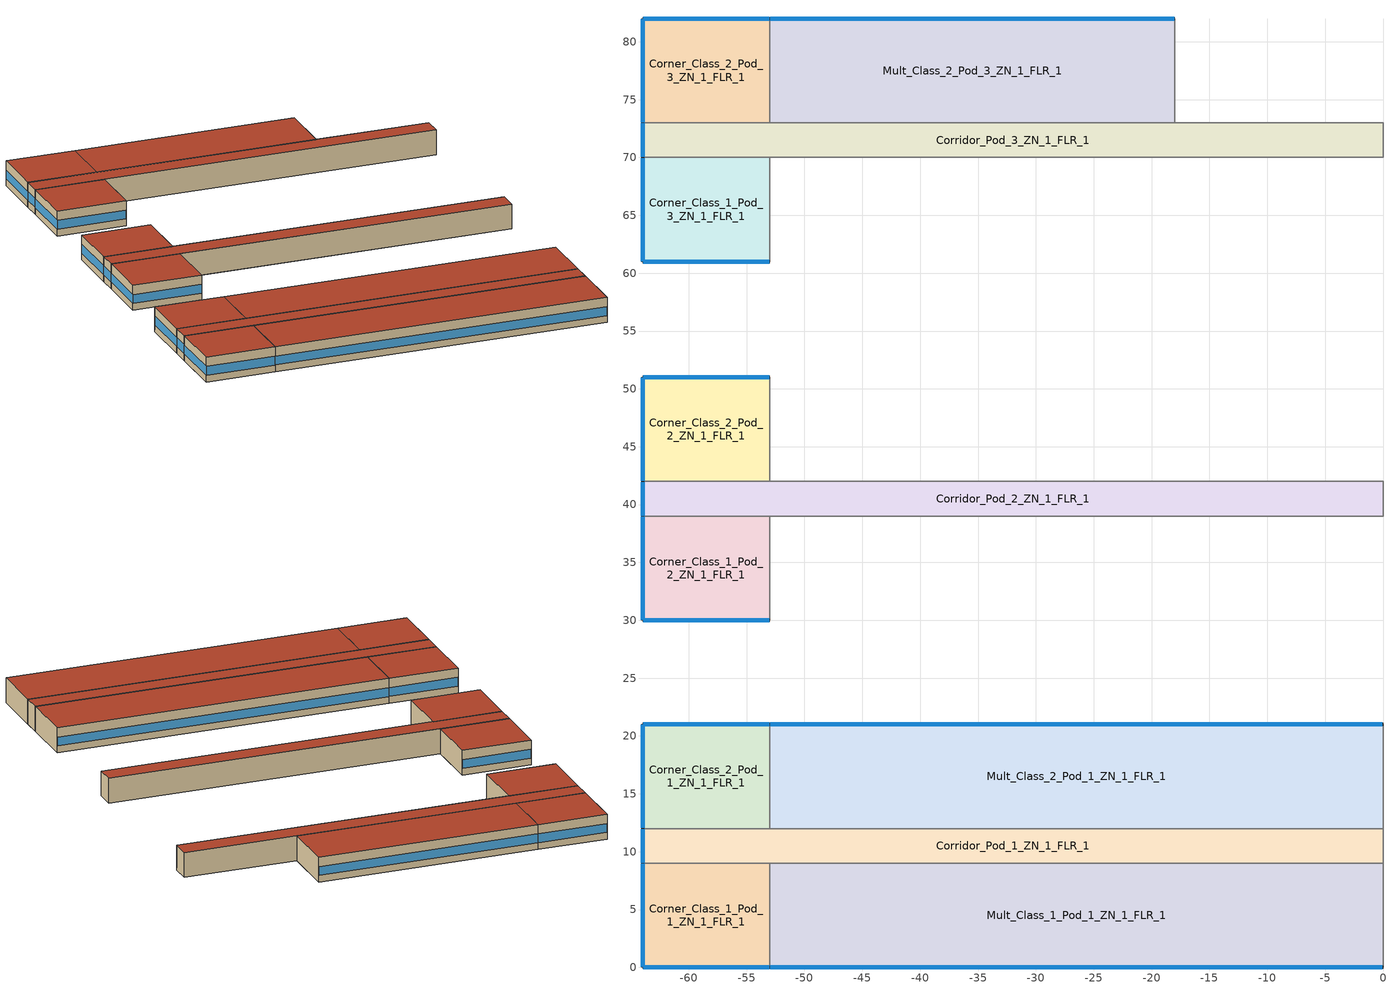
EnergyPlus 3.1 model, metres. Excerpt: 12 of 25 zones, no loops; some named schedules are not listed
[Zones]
Corner_Class_1_Pod_1_ZN_1_FLR_1
 floor ground (Unheated - 4in Slab with Carpet_Ext-slab): -64,9 -53,9 -53,0 -64,0 z0
 wall outside (Steel-Framed_R-13_Ext-wall): -64,9 -64,0 -53,0 z0:4
 wall to Mult_Class_1_Pod_1_ZN_1_FLR_1 (Standard_Int-Wall): -53,0 -53,9 z0:4
 wall to Corridor_Pod_1_ZN_1_FLR_1 (Standard_Int-Wall): -53,9 -64,9 z0:4
 window (std_window_UValue_3.237_SHGC_0.25_VT_0.318): -63.95,0 -53.05,0 z1.1:2.51
 window (std_window_UValue_3.237_SHGC_0.25_VT_0.318_west): -64,8.95 -64,0.05 z1.1:2.52
 roof outside (IEAD_R-15 ci_Roof): -64,0 -53,0 -53,9 -64,9 z4
Mult_Class_1_Pod_1_ZN_1_FLR_1
 floor ground (Unheated - 4in Slab with Carpet_Ext-slab): -53,9 0,9 0,0 -53,0 z0
 wall outside (Steel-Framed_R-13_Ext-wall): -53,0 0,0 z0:4
 wall to Lobby_ZN_1_FLR_1 (Standard_Int-Wall): 0,0 0,9 z0:4
 wall to Corridor_Pod_1_ZN_1_FLR_1 (Standard_Int-Wall): 0,9 -53,9 z0:4
 window (std_window_UValue_3.237_SHGC_0.25_VT_0.318): -52.95,0 -0.05,0 z1.1:2.5
 roof outside (IEAD_R-15 ci_Roof): -53,0 0,0 0,9 -53,9 z4
Corridor_Pod_1_ZN_1_FLR_1
 floor ground (Unheated - 4in Slab with Carpet_Ext-slab): -64,12 0,12 0,9 -64,9 z0
 wall outside (Steel-Framed_R-13_Ext-wall): -64,12 -64,9 z0:4
 wall to Main_Corridor_ZN_1_FLR_1 (Standard_Int-Wall): 0,9 0,12 z0:4
 wall to Mult_Class_2_Pod_1_ZN_1_FLR_1 (Standard_Int-Wall): 0,12 -53,12 z0:4
 wall to Corner_Class_2_Pod_1_ZN_1_FLR_1 (Standard_Int-Wall): -53,12 -64,12 z0:4
 window (std_window_UValue_3.237_SHGC_0.25_VT_0.318_west): -64,11.95 -64,9.05 z1.1:2.55
 roof outside (IEAD_R-15 ci_Roof): -64,9 0,9 0,12 -64,12 z4
Corner_Class_2_Pod_1_ZN_1_FLR_1
 floor ground (Unheated - 4in Slab with Carpet_Ext-slab): -64,21 -53,21 -53,12 -64,12 z0
 wall outside (Steel-Framed_R-13_Ext-wall): -53,21 -64,21 -64,12 z0:4
 wall to Mult_Class_2_Pod_1_ZN_1_FLR_1 (Standard_Int-Wall): -53,12 -53,21 z0:4
 window (std_window_UValue_3.237_SHGC_0.39_VT_0.622): -53.05,21 -63.95,21 z1.1:2.51
 window (std_window_UValue_3.237_SHGC_0.25_VT_0.318_west): -64,20.95 -64,12.05 z1.1:2.52
 roof outside (IEAD_R-15 ci_Roof): -64,12 -53,12 -53,21 -64,21 z4
Mult_Class_2_Pod_1_ZN_1_FLR_1
 floor ground (Unheated - 4in Slab with Carpet_Ext-slab): -53,21 0,21 0,12 -53,12 z0
 wall outside (Steel-Framed_R-13_Ext-wall): 0,21 -53,21 z0:4
 wall to Main_Corridor_ZN_1_FLR_1 (Standard_Int-Wall): 0,12 0,21 z0:4
 window (std_window_UValue_3.237_SHGC_0.39_VT_0.622): -0.05,21 -52.95,21 z1.1:2.5
 roof outside (IEAD_R-15 ci_Roof): -53,12 0,12 0,21 -53,21 z4
Corner_Class_1_Pod_2_ZN_1_FLR_1
 floor ground (Unheated - 4in Slab with Carpet_Ext-slab): -64,39 -53,39 -53,30 -64,30 z0
 wall outside (Steel-Framed_R-13_Ext-wall): -64,39 -64,30 -53,30 z0:4
 wall to Mult_Class_1_Pod_2_ZN_1_FLR_1 (Standard_Int-Wall): -53,30 -53,39 z0:4
 wall to Corridor_Pod_2_ZN_1_FLR_1 (Standard_Int-Wall): -53,39 -64,39 z0:4
 window (std_window_UValue_3.237_SHGC_0.25_VT_0.318): -63.95,30 -53.05,30 z1.1:2.51
 window (std_window_UValue_3.237_SHGC_0.25_VT_0.318_west): -64,38.95 -64,30.05 z1.1:2.52
 roof outside (IEAD_R-15 ci_Roof): -64,30 -53,30 -53,39 -64,39 z4
Corridor_Pod_2_ZN_1_FLR_1
 floor ground (Unheated - 4in Slab with Carpet_Ext-slab): -64,42 0,42 0,39 -64,39 z0
 wall outside (Steel-Framed_R-13_Ext-wall): -64,42 -64,39 z0:4
 wall to Mult_Class_1_Pod_2_ZN_1_FLR_1 (Standard_Int-Wall): -53,39 0,39 z0:4
 wall to Main_Corridor_ZN_1_FLR_1 (Standard_Int-Wall): 0,39 0,42 z0:4
 wall to Mult_Class_2_Pod_2_ZN_1_FLR_1 (Standard_Int-Wall): 0,42 -53,42 z0:4
 wall to Corner_Class_2_Pod_2_ZN_1_FLR_1 (Standard_Int-Wall): -53,42 -64,42 z0:4
 window (std_window_UValue_3.237_SHGC_0.25_VT_0.318_west): -64,41.95 -64,39.05 z1.1:2.55
 roof outside (IEAD_R-15 ci_Roof): -64,39 0,39 0,42 -64,42 z4
Corner_Class_2_Pod_2_ZN_1_FLR_1
 floor ground (Unheated - 4in Slab with Carpet_Ext-slab): -64,51 -53,51 -53,42 -64,42 z0
 wall outside (Steel-Framed_R-13_Ext-wall): -53,51 -64,51 -64,42 z0:4
 wall to Mult_Class_2_Pod_2_ZN_1_FLR_1 (Standard_Int-Wall): -53,42 -53,51 z0:4
 window (std_window_UValue_3.237_SHGC_0.39_VT_0.622): -53.05,51 -63.95,51 z1.1:2.51
 window (std_window_UValue_3.237_SHGC_0.25_VT_0.318_west): -64,50.95 -64,42.05 z1.1:2.52
 roof outside (IEAD_R-15 ci_Roof): -64,42 -53,42 -53,51 -64,51 z4
Corner_Class_1_Pod_3_ZN_1_FLR_1
 floor ground (Unheated - 4in Slab with Carpet_Ext-slab): -64,70 -53,70 -53,61 -64,61 z0
 wall outside (Steel-Framed_R-13_Ext-wall): -64,70 -64,61 -53,61 z0:4
 wall to Mult_Class_1_Pod_3_ZN_1_FLR_1 (Standard_Int-Wall): -53,61 -53,70 z0:4
 wall to Corridor_Pod_3_ZN_1_FLR_1 (Standard_Int-Wall): -53,70 -64,70 z0:4
 window (std_window_UValue_3.237_SHGC_0.25_VT_0.318): -63.95,61 -53.05,61 z1.1:2.51
 window (std_window_UValue_3.237_SHGC_0.25_VT_0.318_west): -64,69.95 -64,61.05 z1.1:2.52
 roof outside (IEAD_R-15 ci_Roof): -64,61 -53,61 -53,70 -64,70 z4
Corridor_Pod_3_ZN_1_FLR_1
 floor ground (Unheated - 4in Slab with Carpet_Ext-slab): -64,73 0,73 0,70 -64,70 z0
 wall outside (Steel-Framed_R-13_Ext-wall): -64,73 -64,70 z0:4
 wall to Mult_Class_1_Pod_3_ZN_1_FLR_1 (Standard_Int-Wall): -53,70 0,70 z0:4
 wall to Library_Media_Center_ZN_1_FLR_1 (Standard_Int-Wall): 0,70 0,73 z0:4
 wall to Computer_Class_ZN_1_FLR_1 (Standard_Int-Wall): 0,73 -18,73 z0:4
 wall to Mult_Class_2_Pod_3_ZN_1_FLR_1 (Standard_Int-Wall): -18,73 -53,73 z0:4
 wall to Corner_Class_2_Pod_3_ZN_1_FLR_1 (Standard_Int-Wall): -53,73 -64,73 z0:4
 window (std_window_UValue_3.237_SHGC_0.25_VT_0.318_west): -64,72.95 -64,70.05 z1.1:2.55
 roof outside (IEAD_R-15 ci_Roof): -64,70 0,70 0,73 -64,73 z4
Corner_Class_2_Pod_3_ZN_1_FLR_1
 floor ground (Unheated - 4in Slab with Carpet_Ext-slab): -64,82 -53,82 -53,73 -64,73 z0
 wall outside (Steel-Framed_R-13_Ext-wall): -53,82 -64,82 -64,73 z0:4
 wall to Mult_Class_2_Pod_3_ZN_1_FLR_1 (Standard_Int-Wall): -53,73 -53,82 z0:4
 window (std_window_UValue_3.237_SHGC_0.39_VT_0.622): -53.05,82 -63.95,82 z1.1:2.51
 window (std_window_UValue_3.237_SHGC_0.25_VT_0.318_west): -64,81.95 -64,73.05 z1.1:2.52
 roof outside (IEAD_R-15 ci_Roof): -64,73 -53,73 -53,82 -64,82 z4
Mult_Class_2_Pod_3_ZN_1_FLR_1
 floor ground (Unheated - 4in Slab with Carpet_Ext-slab): -53,82 -18,82 -18,73 -53,73 z0
 wall outside (Steel-Framed_R-13_Ext-wall): -18,82 -53,82 z0:4
 wall to Computer_Class_ZN_1_FLR_1 (Standard_Int-Wall): -18,73 -18,82 z0:4
 window (std_window_UValue_3.237_SHGC_0.39_VT_0.622): -18.05,82 -52.95,82 z1.1:2.5
 roof outside (IEAD_R-15 ci_Roof): -53,73 -18,73 -18,82 -53,82 z4
[Building]
Benchmark Primary School New V1.1_3.1: North Axis=0; Terrain=City; Loads Convergence Tolerance Value=0.04; Temperature Convergence Tolerance Value=0.2; Solar Distribution=FullInteriorAndExterior; Maximum Number of Warmup Days=25
[Site:Location]
USA CA-LOS ANGELES: Latitude {deg}=33.92; Longitude {deg}=-118.4; Time Zone {hr}=-8; Elevation {m}=32
[Site:GroundTemperature:BuildingSurface]
20.133, 20.114, 20.098, 20.195, 20.555, 20.958, 22.367, 22.7, 22.775, 21.957, 20.592, 20.216
[Site:WaterMainsTemperature]
Calculation Method=CORRELATION; Annual Average Outdoor Air Temperature {C}=16.64; Maximum Difference In Monthly Average Outdoor Air Temperatures {deltaC}=6.8
[SizingPeriod:DesignDay] Barometric Pressure {Pa}=100941; Rain {0-no,1-yes}=0; Snow on ground {0-no,1-yes}=0; Day of Month=21; Daylight Savings Time Indicator=0; Humidity Indicating Type=WetBulb
Name | Maximum Dry-Bulb Temperature {C} | Daily Temp Range {C} | Humidity Indicating Conditions at Maximum Dry-Bulb | Wind Speed {m/s} design conditions vs. traditional 6.71 m/s (15 mph) | Wind Direction {Degrees; N=0, S=180} | Clearness {0.0 to 1.1} | Month | Day Type | Wind Speed {m/s} design conditions vs. traditional 3.35 m/s (7mph)
LOS_ANGELES Ann Htg 99.6% Condns DB | 6.6 | 0 | 6.6 | 2.5 | 80 | 0 | 1 | WinterDesignDay
LOS_ANGELES Ann Clg .4% Condns DB=>MWB | 29 | 6 | 17.9 |  | 250 | 1 | 8 | SummerDesignDay | 4.2
LOS_ANGELES Ann Clg .4% Condns WB=>MDB | 25.5 | 6 | 21.1 |  | 250 | 1 | 8 | SummerDesignDay | 4.2
[WindowMaterial:Glazing] Optical Data Type=SpectralAverage; Thickness=0.003; Infrared Transmittance at Normal Incidence=0; Front Side Infrared Hemispherical Emissivity=0.9; Back Side Infrared Hemispherical Emissivity=0.9; Conductivity=0.0199; Dirt Correction Factor for Solar and Visible Transmittance=1; Solar Diffusing=No
Name | Solar Transmittance at Normal Incidence | Front Side Solar Reflectance at Normal Incidence | Back Side Solar Reflectance at Normal Incidence | Visible Transmittance at Normal Incidence | Front Side Visible Reflectance at Normal Incidence | Back Side Visible Reflectance at Normal Incidence
Theoretical Glass [68] | 0.2442 | 0.7058 | 0.7058 | 0.3192 | 0.6308 | 0.6308
Theoretical Glass [69] | 0.3832 | 0.5668 | 0.5668 | 0.6216 | 0.3284 | 0.3284
[Material] Thermal Absorptance=0.9
Name | Roughness | Thickness | Conductivity | Density | Specific Heat | Solar Absorptance | Visible Absorptance | Thickness {m} | Conductivity {W/m-K} | Density {kg/m3} | Specific Heat {J/kg-K}
Roof Membrane | VeryRough | 0.0095 | 0.16 | 1121.29 | 1460 | 0.7 | 0.7
Roof Insulation | MediumRough | 0.125 | 0.049 | 265 | 836.8 | 0.7 | 0.7
Metal Decking | MediumSmooth | 0.0015 | 45.006 | 7680 | 418.4 | 0.7 | 0.3
GP01 1/2 GYPSUM | Smooth | 0.0127 | 0.16 | 800 | 1090 | 0.7 | 0.5
Wall Insulation [1] | MediumRough | 0.0373 | 0.045 | 265 | 836.8 | 0.7 | 0.7
1/2IN Gypsum | Smooth | 0.0127 | 0.16 | 784.9 | 830 | 0.92 | 0.92
MAT-CC05 4 HW CONCRETE | Rough | 0.1016 | 1.311 | 2240 | 836.8 | 0.7 | 0.7
Std Wood 6inch | MediumSmooth |  |  |  |  | 0.7 | 0.7 | 0.15 | 0.12 | 540 | 1210
[Material:NoMass] Thermal Absorptance=0.9; Solar Absorptance=0.7
Name | Roughness | Thermal Resistance {(m2-K)/W} | Visible Absorptance
MAT-SHEATH | Rough | 0.3626 | 0.7
CP02 CARPET PAD | VeryRough | 0.2165 | 0.8
[Construction]
InteriorFurnishings: Std Wood 6inch
std_window_UValue_3.237_SHGC_0.25_VT_0.318; std_window_UValue_3.237_SHGC_0.25_VT_0.318_west: Theoretical Glass [68]
std_window_UValue_3.237_SHGC_0.39_VT_0.622: Theoretical Glass [69]
IEAD_R-15 ci_Roof: Roof Membrane, Roof Insulation, Metal Decking
Standard_Int-Wall: GP01 1/2 GYPSUM, GP01 1/2 GYPSUM
Steel-Framed_R-13_Ext-wall: MAT-SHEATH, Wall Insulation [1], 1/2IN Gypsum
Unheated - 4in Slab with Carpet_Ext-slab: MAT-CC05 4 HW CONCRETE, CP02 CARPET PAD
[ComponentCost:LineItem] Line Item Type=Construction
Name | Item | Cost per Area {$/m2} | Cost per Area
Interior Furnishings | InteriorFurnishings | 1
Interior Floor | INT-FLOOR-UNDERSIDE | 15
Interior Floor Slab | INT-FLOOR-SLAB | 35
Drop Ceiling | DropCeiling | 10
Sloped Metal Roof | Sloped_Metal_Roof | 1
Gable Wall | Gable_Wall | 1
Air Wall | AIR-WALL | 1
Swinging Door Conditioned | Std Swinging Door_con | 1
Swinging Door Semi-conditioned | Std Swinging Door_semi | 1
Overhead Door | Std Overhead Door | 1
south:std_window_UValue_3.237_SHGC_0.25_VT_0.318 | std_window_UValue_3.237_SHGC_0.25_VT_0.318 |  | 243.623
east:std_window_UValue_3.237_SHGC_0.25_VT_0.318_east | std_window_UValue_3.237_SHGC_0.25_VT_0.318_east |  | 243.623
north:std_window_UValue_3.237_SHGC_0.39_VT_0.622 | std_window_UValue_3.237_SHGC_0.39_VT_0.622 |  | 153.024
west:std_window_UValue_3.237_SHGC_0.25_VT_0.318_west | std_window_UValue_3.237_SHGC_0.25_VT_0.318_west |  | 243.623
[Zone] Type=1; Multiplier=1; Ceiling Height=4; Part of Total Floor Area=Yes
Name | Volume
Corner_Class_1_Pod_1_ZN_1_FLR_1; Corner_Class_2_Pod_1_ZN_1_FLR_1; Corner_Class_1_Pod_2_ZN_1_FLR_1; Corner_Class_2_Pod_2_ZN_1_FLR_1; Corner_Class_1_Pod_3_ZN_1_FLR_1; Corner_Class_2_Pod_3_ZN_1_FLR_1 | 396
Mult_Class_1_Pod_1_ZN_1_FLR_1; Mult_Class_2_Pod_1_ZN_1_FLR_1 | 1908
Corridor_Pod_1_ZN_1_FLR_1; Corridor_Pod_2_ZN_1_FLR_1; Corridor_Pod_3_ZN_1_FLR_1 | 768
Mult_Class_2_Pod_3_ZN_1_FLR_1 | 1260
[InternalMass] Construction=InteriorFurnishings
Name | Zone | Surface Area
Corner_Class_1_Pod_1_ZN_1_FLR_1_InternalMass_1 | Corner_Class_1_Pod_1_ZN_1_FLR_1 | 198
Mult_Class_1_Pod_1_ZN_1_FLR_1_InternalMass_1 | Mult_Class_1_Pod_1_ZN_1_FLR_1 | 954
Corridor_Pod_1_ZN_1_FLR_1_InternalMass_1 | Corridor_Pod_1_ZN_1_FLR_1 | 384
Corner_Class_2_Pod_1_ZN_1_FLR_1_InternalMass_1 | Corner_Class_2_Pod_1_ZN_1_FLR_1 | 198
Mult_Class_2_Pod_1_ZN_1_FLR_1_InternalMass_1 | Mult_Class_2_Pod_1_ZN_1_FLR_1 | 954
Corner_Class_1_Pod_2_ZN_1_FLR_1_InternalMass_1 | Corner_Class_1_Pod_2_ZN_1_FLR_1 | 198
Corridor_Pod_2_ZN_1_FLR_1_InternalMass_1 | Corridor_Pod_2_ZN_1_FLR_1 | 384
Corner_Class_2_Pod_2_ZN_1_FLR_1_InternalMass_1 | Corner_Class_2_Pod_2_ZN_1_FLR_1 | 198
Corner_Class_1_Pod_3_ZN_1_FLR_1_InternalMass_1 | Corner_Class_1_Pod_3_ZN_1_FLR_1 | 198
Corridor_Pod_3_ZN_1_FLR_1_InternalMass_1 | Corridor_Pod_3_ZN_1_FLR_1 | 384
Corner_Class_2_Pod_3_ZN_1_FLR_1_InternalMass_1 | Corner_Class_2_Pod_3_ZN_1_FLR_1 | 198
Mult_Class_2_Pod_3_ZN_1_FLR_1_InternalMass_1 | Mult_Class_2_Pod_3_ZN_1_FLR_1 | 630
[ZoneInfiltration:DesignFlowRate] Schedule=INFIL_SCH; Design Volume Flow Rate Calculation Method=Flow/Zone; Constant Term Coefficient=1; Temperature Term Coefficient=0; Velocity Term Coefficient=0; Velocity Squared Term Coefficient=0
Name | Zone | Design Flow Rate {m3/s}
Corner_Class_1_Pod_1_ZN_1_FLR_1_Infiltration | Corner_Class_1_Pod_1_ZN_1_FLR_1 | 0.0539
Mult_Class_1_Pod_1_ZN_1_FLR_1_Infiltration | Mult_Class_1_Pod_1_ZN_1_FLR_1 | 0.2067
Corridor_Pod_1_ZN_1_FLR_1_Infiltration | Corridor_Pod_1_ZN_1_FLR_1 | 0.0619
Corner_Class_2_Pod_1_ZN_1_FLR_1_Infiltration | Corner_Class_2_Pod_1_ZN_1_FLR_1 | 0.0539
Mult_Class_2_Pod_1_ZN_1_FLR_1_Infiltration | Mult_Class_2_Pod_1_ZN_1_FLR_1 | 0.2067
Corner_Class_1_Pod_2_ZN_1_FLR_1_Infiltration | Corner_Class_1_Pod_2_ZN_1_FLR_1 | 0.0539
Corridor_Pod_2_ZN_1_FLR_1_Infiltration | Corridor_Pod_2_ZN_1_FLR_1 | 0.0619
Corner_Class_2_Pod_2_ZN_1_FLR_1_Infiltration | Corner_Class_2_Pod_2_ZN_1_FLR_1 | 0.0539
Corner_Class_1_Pod_3_ZN_1_FLR_1_Infiltration | Corner_Class_1_Pod_3_ZN_1_FLR_1 | 0.0539
Corridor_Pod_3_ZN_1_FLR_1_Infiltration | Corridor_Pod_3_ZN_1_FLR_1 | 0.0619
Corner_Class_2_Pod_3_ZN_1_FLR_1_Infiltration | Corner_Class_2_Pod_3_ZN_1_FLR_1 | 0.0539
Mult_Class_2_Pod_3_ZN_1_FLR_1_Infiltration | Mult_Class_2_Pod_3_ZN_1_FLR_1 | 0.1365
[People] Schedule=BLDG_OCC_SCH; Number of People Calculation Method=People; Fraction Radiant=0.3; User Specified Sensible Fraction=AUTOCALCULATE; Activity Level Schedule=ACTIVITY_SCH; Enable ASHRAE 55 Comfort Warnings=No; MRT Calculation=ZoneAveraged; Work Efficiency Schedule=WORK_EFF_SCH; Clothing Schedule=CLOTHING_SCH; Air Velocity Schedule=AIR_VELO_SCH; Thermal Comfort Report=FANGER
Name | Zone | Number of People
Corner_Class_1_Pod_1_ZN_1_FLR_1 People | Corner_Class_1_Pod_1_ZN_1_FLR_1 | 24.75
Mult_Class_1_Pod_1_ZN_1_FLR_1 People | Mult_Class_1_Pod_1_ZN_1_FLR_1 | 119.25
Corridor_Pod_1_ZN_1_FLR_1 People | Corridor_Pod_1_ZN_1_FLR_1 | 19.2
Corner_Class_2_Pod_1_ZN_1_FLR_1 People | Corner_Class_2_Pod_1_ZN_1_FLR_1 | 24.75
Mult_Class_2_Pod_1_ZN_1_FLR_1 People | Mult_Class_2_Pod_1_ZN_1_FLR_1 | 119.25
Corner_Class_1_Pod_2_ZN_1_FLR_1 People | Corner_Class_1_Pod_2_ZN_1_FLR_1 | 24.75
Corridor_Pod_2_ZN_1_FLR_1 People | Corridor_Pod_2_ZN_1_FLR_1 | 19.2
Corner_Class_2_Pod_2_ZN_1_FLR_1 People | Corner_Class_2_Pod_2_ZN_1_FLR_1 | 24.75
Corner_Class_1_Pod_3_ZN_1_FLR_1 People | Corner_Class_1_Pod_3_ZN_1_FLR_1 | 24.75
Corridor_Pod_3_ZN_1_FLR_1 People | Corridor_Pod_3_ZN_1_FLR_1 | 19.2
Corner_Class_2_Pod_3_ZN_1_FLR_1 People | Corner_Class_2_Pod_3_ZN_1_FLR_1 | 24.75
Mult_Class_2_Pod_3_ZN_1_FLR_1 People | Mult_Class_2_Pod_3_ZN_1_FLR_1 | 78.75
[Lights] Schedule=BLDG_LIGHT_SCH; Design Level Calculation Method=LightingLevel; Return Air Fraction=0; Fraction Radiant=0.37; Fraction Visible=0.2; Fraction Replaceable=1; Return Air Fraction is Calculated from Plenum Temperature=No
Name | Zone | Design Level {W}
Corner_Class_1_Pod_1_ZN_1_FLR_1_Lights | Corner_Class_1_Pod_1_ZN_1_FLR_1 | 1490.94
Mult_Class_1_Pod_1_ZN_1_FLR_1_Lights | Mult_Class_1_Pod_1_ZN_1_FLR_1 | 7183.62
Corridor_Pod_1_ZN_1_FLR_1_Lights | Corridor_Pod_1_ZN_1_FLR_1 | 1032.96
Corner_Class_2_Pod_1_ZN_1_FLR_1_Lights | Corner_Class_2_Pod_1_ZN_1_FLR_1 | 1490.94
Mult_Class_2_Pod_1_ZN_1_FLR_1_Lights | Mult_Class_2_Pod_1_ZN_1_FLR_1 | 7183.62
Corner_Class_1_Pod_2_ZN_1_FLR_1_Lights | Corner_Class_1_Pod_2_ZN_1_FLR_1 | 1490.94
Corridor_Pod_2_ZN_1_FLR_1_Lights | Corridor_Pod_2_ZN_1_FLR_1 | 1032.96
Corner_Class_2_Pod_2_ZN_1_FLR_1_Lights | Corner_Class_2_Pod_2_ZN_1_FLR_1 | 1490.94
Corner_Class_1_Pod_3_ZN_1_FLR_1_Lights | Corner_Class_1_Pod_3_ZN_1_FLR_1 | 1490.94
Corridor_Pod_3_ZN_1_FLR_1_Lights | Corridor_Pod_3_ZN_1_FLR_1 | 1032.96
Corner_Class_2_Pod_3_ZN_1_FLR_1_Lights | Corner_Class_2_Pod_3_ZN_1_FLR_1 | 1490.94
Mult_Class_2_Pod_3_ZN_1_FLR_1_Lights | Mult_Class_2_Pod_3_ZN_1_FLR_1 | 4743.9
[ElectricEquipment] Schedule=BLDG_EQUIP_SCH; Design Level Calculation Method=EquipmentLevel; Fraction Latent=0; Fraction Radiant=0.5; Fraction Lost=0
Name | Zone | Design Level {W}
Corner_Class_1_Pod_1_ZN_1_FLR_1_PlugMisc_Equip | Corner_Class_1_Pod_1_ZN_1_FLR_1 | 1485
Mult_Class_1_Pod_1_ZN_1_FLR_1_PlugMisc_Equip | Mult_Class_1_Pod_1_ZN_1_FLR_1 | 7155
Corridor_Pod_1_ZN_1_FLR_1_PlugMisc_Equip | Corridor_Pod_1_ZN_1_FLR_1 | 768
Corner_Class_2_Pod_1_ZN_1_FLR_1_PlugMisc_Equip | Corner_Class_2_Pod_1_ZN_1_FLR_1 | 1485
Mult_Class_2_Pod_1_ZN_1_FLR_1_PlugMisc_Equip | Mult_Class_2_Pod_1_ZN_1_FLR_1 | 7155
Corner_Class_1_Pod_2_ZN_1_FLR_1_PlugMisc_Equip | Corner_Class_1_Pod_2_ZN_1_FLR_1 | 1485
Corridor_Pod_2_ZN_1_FLR_1_PlugMisc_Equip | Corridor_Pod_2_ZN_1_FLR_1 | 768
Corner_Class_2_Pod_2_ZN_1_FLR_1_PlugMisc_Equip | Corner_Class_2_Pod_2_ZN_1_FLR_1 | 1485
Corner_Class_1_Pod_3_ZN_1_FLR_1_PlugMisc_Equip | Corner_Class_1_Pod_3_ZN_1_FLR_1 | 1485
Corridor_Pod_3_ZN_1_FLR_1_PlugMisc_Equip | Corridor_Pod_3_ZN_1_FLR_1 | 768
Corner_Class_2_Pod_3_ZN_1_FLR_1_PlugMisc_Equip | Corner_Class_2_Pod_3_ZN_1_FLR_1 | 1485
Mult_Class_2_Pod_3_ZN_1_FLR_1_PlugMisc_Equip | Mult_Class_2_Pod_3_ZN_1_FLR_1 | 4725
[Exterior:Lights]
Exterior Facade Lighting: Schedule=ALWAYS_ON; Design Level=3925; Control Option=AstronomicalClock
